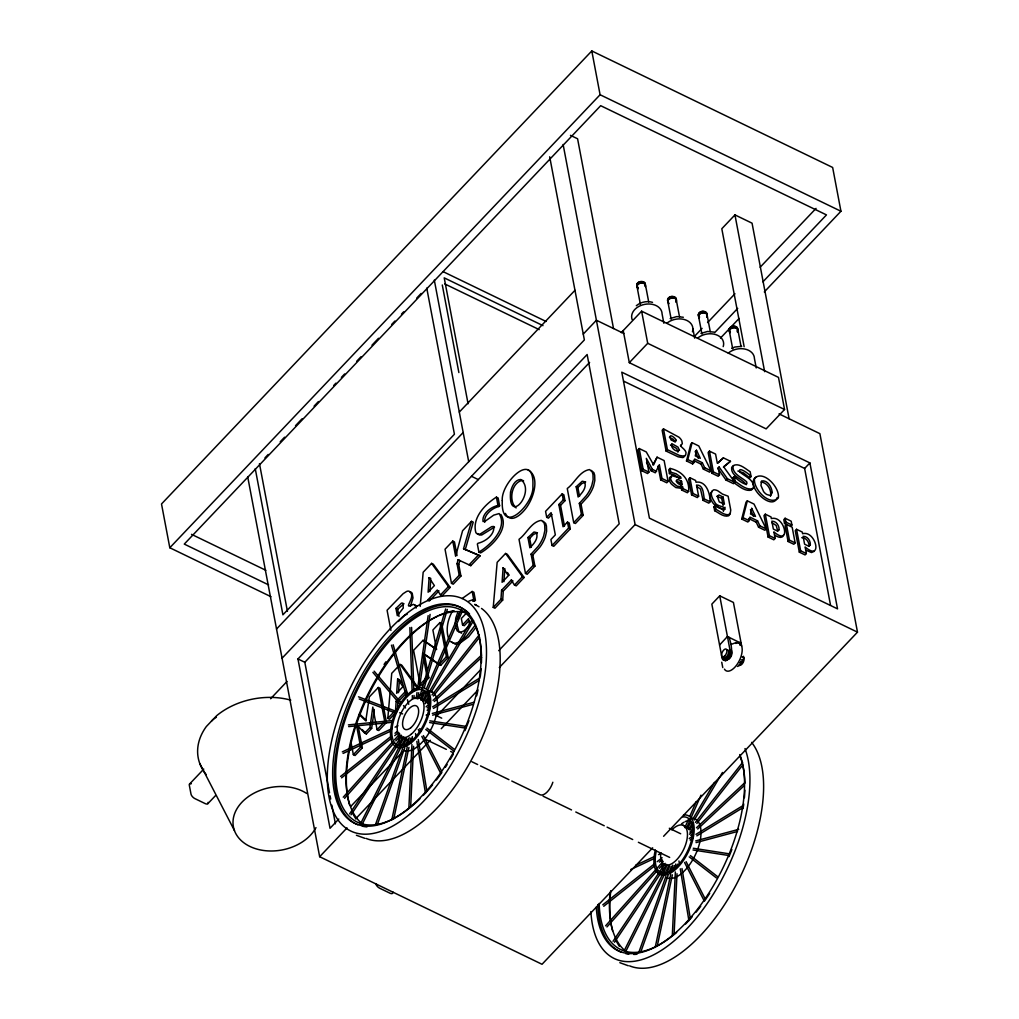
<?xml version="1.0" encoding="UTF-8"?>
<svg xmlns="http://www.w3.org/2000/svg" width="1019" height="1019" viewBox="0 0 1019 1019"><rect width="100%" height="100%" fill="white"/><g stroke="black" fill="none" stroke-linecap="round" stroke-linejoin="round"><path stroke-width="1.5" d="M455.226 623.59L455.811 617.934L457.735 612.546M408.874 807.952L411.943 744.532M412.096 741.361L412.326 736.61M410.67 806.564L413.587 746.316M672.311 935.391L675.368 871.971M675.521 868.799L675.75 864.036M674.107 934.003L677.011 873.742M677.317 867.398L677.469 864.239M396.149 701.25L397.856 702.078L397.257 711.071L389.513 719.223L387.806 718.395L395.55 710.243L396.149 701.25L405.817 691.086L408.25 694.792M493.234 607.4L500.979 599.248L501.577 590.256L511.245 580.078L512.952 580.906L503.284 591.084L502.685 600.076L494.941 608.228L493.234 607.4L497.157 562.322L505.577 553.457L507.284 554.285L524.135 577.493L516.187 585.861L514.48 585.033L511.245 580.078M398.48 692.653L399.384 679.546L401.142 682.195M429.114 577.646L428.107 592.205L434.387 585.594L429.114 577.646L430.833 578.474M429.916 591.568L430.731 579.926M503.908 581.658L504.813 568.551M387.806 718.395L391.729 673.33L400.149 664.452L401.868 665.28L418.72 688.487L417 687.659L400.149 664.452M420.197 606.445L423.165 572.245L431.585 563.38L433.304 564.208L450.156 587.403L442.208 595.771L440.488 594.956L437.253 590.001L427.585 600.178L429.305 601.006L438.96 590.829M777.204 497.539C772.173 512.582 743.462 484.242 756.429 476.956M722.968 659.599L723.77 659.841C727.986 658.86 730.19 653.688 729.922 649.663L719.732 595.822L711.848 604.127L722.025 657.968L722.968 659.599L725.477 660.669C734.928 657.395 731.12 644.046 729.133 637.346M743.603 656.287C743.87 660.299 741.666 665.483 737.45 666.464M350.995 742.265L353.351 754.684L355.058 755.512L362.331 747.857L360.611 747.029L356.332 724.394L364.687 733.107L369.961 727.566L372.788 707.071L377.068 729.706L378.788 730.534L386.468 722.446L379.998 688.309L378.291 687.481L369.387 696.843L365.783 720.853L359.121 714.395M364.687 733.107L366.407 733.935L371.668 728.394L374.279 709.479M416.121 698.728L417.026 692.461M417.484 689.328L428.158 615.642M417.828 699.034L418.733 692.754M419.42 688.054L430.094 614.368M640.352 304.197L636.735 285.129C636.811 279.958 647.524 280.531 644.81 285.931M645.498 286.581C646.377 281.091 635.856 282.301 637.168 287.396M671.164 319.1L667.547 300.032C668.26 294.58 677.915 295.625 676.323 301.497L675.903 302.299M676.323 301.497C677.266 294.733 663.789 298.784 669.139 303.624M701.925 333.977L698.308 314.909C699.021 309.458 708.676 310.502 707.084 316.374L706.664 317.189M707.084 316.374C708.039 310.324 695.99 312.68 699.2 317.915L698.308 314.909M729.107 329.812C729.184 324.641 739.883 325.214 737.183 330.615L737.45 332.079C740.533 325.583 726.522 326.921 729.986 332.805L729.107 329.812L732.712 348.88M729.642 513.398L728.789 515.754C723.757 517.486 718.892 512.837 714.65 510.723L713.911 506.787L715.223 505.411L723.388 509.997L725.184 509.156C724.42 505.602 716.306 506.94 714.574 501.896C712.434 498.851 708.906 492.011 713.606 489.859A9.413 4.522 43.5 0 1 717.72 490.763L722.484 494.1L728.126 496.189L730.75 510.086L730.101 514.366C725.069 516.098 720.204 511.449 715.962 509.334L715.223 505.411M693.353 460.397L701.021 464.116L703.352 469.097L709.657 472.154L710.969 470.765L698.792 445.965L692.105 442.73L690.793 444.106L686.488 460.945L692.64 463.912L693.111 461.569M692.64 463.912L693.952 462.537L694.665 459.021L702.333 462.728L704.664 467.708L710.969 470.765M766.186 528.874L754.009 504.061L747.322 500.838L746.01 502.214L741.705 519.04L747.857 522.021L749.169 520.633L749.882 517.117L757.55 520.836L759.881 525.817L766.186 528.874L764.874 530.249L758.569 527.205L756.238 522.212L748.57 518.505M696.486 450.232L695.302 455.888L700.282 458.308L696.486 450.232L695.175 451.621L698.333 458.346M391.755 820.028L407.243 747.029M407.906 743.921L409.218 737.705M393.78 818.856L408.937 747.411M409.931 742.749L410.912 738.087M655.192 947.453L670.68 874.455M671.33 871.347L672.655 865.144M657.535 944.74L672.374 874.837M673.355 870.188L674.349 865.526M686.488 460.945L687.812 459.556L692.105 442.73M741.705 519.04L743.029 517.665L747.322 500.838M752.442 488.279L751.487 490.088C744.953 491.757 738.966 486.063 733.897 482.751L735.209 481.363L734.266 476.421L732.954 477.809L733.655 481.516M457.047 555.559L454.461 541.917L452.754 541.089L445.036 549.228L451.493 583.365L453.213 584.193L460.932 576.066L459.225 575.238L457.034 563.698L458.104 559.775L470.816 565.647L480.153 555.826L463.556 548.719L471.517 521.333L473.236 522.161L465.275 549.547L480.153 555.826M460.932 576.066L458.741 564.526L459.811 560.603L458.104 559.775M457.518 618.762L459.442 613.374M419.42 697.9L445.672 608.929M420.643 699.9L423.318 690.857M424.197 687.838L447.341 609.426M677.941 452.156L676.667 448.5L670.477 444.997M770.491 496.024C771.803 490.139 767.383 482.433 761.027 482.012M375.298 825.148L402.53 748.876M403.6 745.895L406.263 738.406M377.476 824.231L404.696 747.971M405.766 744.978L407.906 738.992M638.735 952.587L665.955 876.315M667.025 873.321L669.7 865.844M640.9 951.67L668.133 875.397M669.203 872.404L671.33 866.43M783.573 535.051C782.401 539.178 777.14 536.937 774.886 535.128M646.53 462.486L651.128 470.778L655.306 472.803L659.369 464.664L661.981 478.459L668.082 481.414L666.77 482.789L660.669 479.847L658.057 466.04M421.433 700.18L425.229 691.532M426.49 688.653L461.212 609.4M423.025 700.881L462.18 611.54M684.87 827.619L688.653 818.97M689.914 816.092L696.232 801.673M686.462 828.307L700.983 795.164M652.886 464.944L657.077 457.174L664.133 460.588L668.082 481.414M657.077 457.174L653.625 464.842L646.275 451.952L639.219 448.538L637.894 449.914L641.843 470.74L647.613 473.529L648.925 472.141L646.313 458.346L652.44 469.402L656.618 471.415M680.577 446.029L681.01 445.086M360.153 824.486L404.046 737.183M362.407 823.861L405.6 737.96M624.29 950.51L666.77 866.023M625.844 951.3L669.024 865.398M410.504 606.025L413.001 597.924L412.249 593.453A9.782 4.764 -64.2 0 0 409.995 591.912M452.653 610.738C447.94 619.055 445.405 629.36 448.64 638.658M723.401 511.36L723.694 508.672L725.019 507.284M423.738 701.161L472.052 619.692M425.241 702.053L429.266 695.264M430.871 692.551L473.555 620.584M687.175 828.6L691.2 821.811M692.805 819.098L714.548 782.426M688.666 829.491L692.691 822.702M694.308 819.977L722.484 772.466M475.504 624.813L466.842 636.047L461.187 640.951M349.619 813.85L401.804 735.947M476.395 626.851L468.549 636.875L458.83 643.97M351.058 814.818L403.244 736.915M613.043 941.276L665.229 863.373M614.495 942.244L666.681 864.341M425.14 703.721L429.063 698.716M432.018 694.958L479.21 634.901M427.496 703.53L429.458 701.021M433.393 696.015L479.605 637.219M689.545 829.899L692.5 826.142M695.442 822.384L742.647 762.339M689.939 832.217L692.895 828.46M696.83 823.454L742.049 765.893M468.816 626.392L469.784 625.297L468.511 618.609L462.55 624.889L464.256 625.717L469.224 620.482M343.25 797.202L392.43 742.125M394.531 739.781L399.754 733.935M344.575 798.323L393.754 743.259M395.843 740.915L401.078 735.056M605.63 925.8L663.191 861.361M606.955 926.933L657.191 870.697M659.28 868.354L663.458 863.666M764.301 291.931L840.942 211.251L832.65 167.46L591.797 50.95L161.511 503.972L169.804 547.751L270.99 596.701M169.804 547.751L600.089 94.742L591.797 50.95M264.927 457.9L268.201 454.449M280.212 441.8L284.581 437.202M295.51 425.7L302.07 418.796M314.081 406.148L318.45 401.55M333.748 385.437L335.926 383.144M341.39 377.387L344.664 373.935M356.688 361.286L361.057 356.688M371.986 345.186L378.533 338.283M391.64 324.488L394.926 321.036M401.473 314.132L403.664 311.827M416.771 298.032L421.14 293.434M459.302 412.071L574.971 290.3M276.531 629.016L463.174 432.515M583.263 334.079L596.408 320.246L623.781 333.48M282.059 658.21L584.371 339.926L549.687 156.786M338.792 819.047L330.029 828.281L297.968 658.962L587.135 354.523L619.195 523.83L498.711 650.682M329.519 792.757L304.808 662.274L589.606 362.42M189.521 784.082L203.762 769.103M270.583 698.754L287.014 681.456M621.259 332.64L641.626 311.19L778.478 377.387L784.554 409.498L766.148 428.872L629.309 362.675L623.22 330.564M789.101 418.758L752.06 223.174L734.954 214.907L721.809 228.74L744.15 346.715M471.517 521.333L462.588 530.746L455.62 556.247L452.754 541.089M207.927 803.596L215.595 795.521M395.945 608.419L401.473 603.108L402.9 603.121L403.269 608.037L397.308 615.642L395.945 608.419L397.652 609.247L399.015 616.47M629.309 362.675L647.702 343.301L641.626 311.19M397.652 609.247L403.983 603.719M478.892 552.107C490.725 545.076 508.035 527.651 499.119 513.576L493.706 515.143L485.184 521.193L483.031 521.511C481.834 514.009 490.483 507.245 497.208 505.653L497.883 504.927L496.406 497.132C484.968 504.38 471.695 518.136 475.911 532.746L477.567 534.185L480.025 534.147L491.718 526.632L493.693 526.479C494.967 534.606 485.261 541.649 478.051 543.254L477.351 543.993L478.892 552.107L480.599 552.935C492.432 545.904 509.742 528.479 500.826 514.404M484.738 522.339C483.541 514.837 492.19 508.073 498.915 506.481L499.603 505.755L498.125 497.96L496.406 497.132M398.416 621.488L405.129 614.852L407.129 614.381M440.488 594.956L448.436 586.575L450.156 587.403M451.493 583.365L459.225 575.238M478.446 554.998L469.109 564.819L470.816 565.647M694.41 336.448L702.078 328.373M707.555 322.603L734.954 293.765M760.149 267.233L816.041 208.398M714.701 332.589L737.718 308.362M762.913 281.83L826.473 214.907L600.675 105.683L184.273 544.095L268.596 584.881M424.783 641.155L423.076 640.327L413.599 650.3L420.057 684.437L421.764 685.265L428.833 677.839L427.98 673.368M439.941 622.558L446.411 656.707L438.972 664.528L440.679 665.356L448.118 657.535L441.647 623.386L439.941 622.558L432.884 629.997L436.578 649.562L423.076 640.327M564.475 526.097L560.552 505.36L564.972 500.698L563.838 494.737L562.131 493.909L545.573 511.347L546.706 517.308L548.413 518.136L551.941 514.417M546.706 517.308L551.113 512.659L555.33 534.873L550.91 539.522L552.043 545.483L553.75 546.311L570.309 528.886L569.175 522.925L567.468 522.097L563.048 526.747L558.845 504.532L563.265 499.87L562.131 493.909M527.944 537.548L533.981 532.02L536.427 532.542C538.694 538.529 533.841 543.891 529.88 547.776L527.944 537.548L529.663 538.376L531.319 547.139M576.181 486.764L582.218 481.235L584.651 481.758C586.919 487.744 582.078 493.107 578.117 496.992L576.181 486.764L577.888 487.591L579.556 496.355M529.663 538.376L533.485 534.44L537.459 532.72M577.888 487.591L581.722 483.668L585.683 481.936M720.509 338.041L739.119 318.45M468.816 601.146L473.695 599.452L472.179 591.453L462.104 598.548M472.854 601.337L475.414 600.28L473.899 592.281L472.179 591.453M465.466 614.139L461.327 618.495L462.55 624.889M531.09 554.145L538.07 546.451A19.004 9.247 -64.2 0 0 543.624 536.096L544.898 530.428L544.719 525.167L543.968 522.671L541.293 520.34C531.243 521.932 526.568 533.79 519.015 539.306L525.486 573.442L527.192 574.27L534.911 566.144L532.797 554.973L531.09 554.145L533.204 565.316L534.911 566.144M579.327 503.373L586.294 495.667A19.004 9.247 -64.2 0 0 591.848 485.311L593.134 479.643L592.956 474.383L592.192 471.886L589.53 469.568C579.467 471.16 574.805 483.006 567.252 488.521L573.722 522.658L575.429 523.486L583.148 515.359L581.034 504.188L579.327 503.373L581.441 514.531L583.148 515.359M532.797 554.973L539.777 547.279A19.004 9.247 -64.2 0 0 545.331 536.924L546.617 531.256L546.439 525.995L545.674 523.486L543 521.168M581.034 504.188L588.014 496.495A19.004 9.247 -64.2 0 0 593.567 486.139L594.841 480.471L594.663 475.211L593.911 472.714L591.237 470.396M398.938 700.957L406.454 693.035M353.351 754.684L360.611 747.029M377.068 729.706L383.794 722.624M414.02 690.793L417 687.659M420.057 684.437L427.127 677.011L422.618 653.204L437.711 663.662M514.48 585.033L522.429 576.665L524.135 577.493M525.486 573.442L533.204 565.316M552.043 545.483L568.602 528.059L567.468 522.097M573.722 522.658L581.441 514.531M663.471 428.872L667.407 449.685L679.469 455.442L684.055 456.194A8.279 3.974 43.5 0 0 685.825 454.13C687.787 450.258 678.17 445.66 681.023 445.163L682.322 443.698L681.877 441.049A5.961 2.866 43.5 0 0 678.921 437.176L663.471 428.872L662.146 430.26L666.095 451.073L678.157 456.818L682.743 457.582A8.279 3.974 43.5 0 0 684.501 455.518M641.843 470.74L643.155 469.351L639.219 448.538M666.095 451.073L667.407 449.685M651.128 470.778L652.44 469.402M670.056 468.409L668.731 469.784L669.458 473.58L674.769 475.134L679.202 478.357L680.514 476.981L676.081 473.746L670.769 472.192L670.056 468.409C681.189 470.854 689.799 479.006 688.64 491.362L687.328 492.737L681.622 489.986L681.316 488.318L682.628 486.929L682.934 488.598L688.64 491.362M660.669 479.847L661.981 478.459M350.842 806.36L402.327 752.162M436.285 716.421L480.089 670.285M669.458 473.58L670.769 472.192M652.657 847.808L542.032 964.28L319.66 856.712L347.033 827.887M355.797 818.652L430.285 740.24M441.24 728.7L477.376 690.653M499.285 667.585L635.104 524.581L563.125 144.494M723.439 467.212L730.483 461.289L723.388 457.862L717.338 463.327L715.58 454.092L709.453 451.124L708.141 452.5L712.09 473.326L718.217 476.281L719.529 474.905L718.191 467.874L719.121 467.02L727.375 478.701L734.788 482.28L733.463 483.668L726.063 480.089L717.809 468.409L719.121 467.02M682.17 484.496L680.845 485.885L680.233 482.611L681.545 481.235C673.215 475.962 676.374 485.719 682.17 484.496L681.545 481.235M701.021 464.116L702.333 462.728M710.128 501.743C710.243 493.884 706.307 480.509 695.977 482.216L695.646 480.484L689.914 477.707L688.602 479.096L691.57 494.788L697.302 497.565L698.626 496.177L696.512 485.057C703.836 484.713 703.148 494.266 704.358 498.953L710.128 501.743L708.804 503.131L703.046 500.342L700.512 489.056L696.601 486.471M681.622 489.986L682.934 488.598M703.352 469.097L704.664 467.708M723.388 457.862L718.038 462.893M691.57 494.788L692.882 493.413L689.914 477.707M712.09 473.326L713.402 471.937L709.453 451.124M703.046 500.342L704.358 498.953M726.063 480.089L727.375 478.701M737.871 471.02L743.501 472.867L749.755 477.886L751.067 476.497L750.175 471.746C745.399 468.765 738.826 462.422 733.03 465.721C731.922 473.899 741.59 477.249 746.596 481.732C749.271 488.56 736.049 479.159 734.826 476.688L732.954 477.809M723.108 505.551L721.758 498.431L723.07 497.055L718.955 494.967L717.3 496.177L719.248 501.896L724.42 504.163L723.07 497.055M714.65 510.723L715.962 509.334M749.22 477.618L751.067 476.497M830.51 605.095L804.628 468.447L809.888 462.919L621.781 372.19L649.421 518.149L837.529 608.865L809.888 462.919M756.238 522.212L757.55 520.836M765.32 514.187L763.995 515.563L768.071 537.026L773.803 539.803L775.115 538.414L773.88 531.88C791.763 547.19 784.834 514.913 771.358 518.595L771.052 516.964L765.32 514.187L769.383 535.65L775.115 538.414M758.569 527.205L759.881 525.817M790.591 526.403L791.916 525.014L791.19 521.206L785.127 518.263L783.815 519.652L784.528 523.473L792.171 527.18L795.138 542.872L793.826 544.261L788.095 541.484L785.127 525.779L786.439 524.403L789.407 540.095L795.138 542.872M768.071 537.026L769.383 535.65M784.528 523.473L785.853 522.085L785.127 518.263M796.565 529.294L795.253 530.682L799.316 552.145L805.048 554.922L806.36 553.534L805.125 546.986C823.008 562.297 816.079 530.033 802.603 533.714L802.297 532.071L796.565 529.294L800.628 550.757L806.36 553.534M788.095 541.484L789.407 540.095M799.316 552.145L800.628 550.757M719.592 644.989L727.426 636.531L741.157 643.307M663.611 836.281L857.489 632.162L819.887 433.661L779.038 413.892M814.385 551.254L811.481 552.553L806.131 550.247M467.861 627.437L463.53 631.143L459.926 632.379L457.213 630.888L455.544 626.392M426.108 706.817L429.572 703.581M433.037 700.359L481.541 655.128M427.356 708.014L429.661 705.861M434.285 701.556L481.63 657.408M689.532 834.243L692.996 831.02M696.461 827.785L744.978 782.554M690.78 835.453L693.098 833.3M697.709 828.995L743.908 785.916M730.483 461.289L723.605 466.74L734.788 482.28M340.588 776.427L391.283 736.202M394.99 733.26L397.461 731.298M341.556 777.854L392.251 737.641M394.722 735.68L398.429 732.737M602.777 904.834L654.707 863.641M657.179 861.679L662.133 857.743M603.745 906.273L654.453 866.048M659.395 862.125L661.866 860.163M636.315 305.713C640.747 302.006 646.976 300.681 652.517 302.337M427.139 710.218L429.84 708.562M432.553 706.906L479.949 677.902M433.419 708.422L479.465 680.246M689.213 838.484L691.914 836.828M695.977 834.344L743.386 805.341M690.08 839.987L692.78 838.331M696.843 835.847L742.889 807.672M730.941 644.479L736.1 642.581M460.104 641.741L454.41 643.562L450.118 641.346M342.295 751.882L392.226 728.509M395.079 727.171L397.932 725.834M343.085 753.436L390.162 731.4M635.69 865.284L654.236 856.61M658.516 854.597L661.369 853.26M630.774 869.513L653.599 858.826M670.184 318.527L676.731 316.591L683.329 317.253M700.945 333.417L707.492 331.468L714.09 332.13M731.731 348.307L734.89 347.02L741.692 346.358M712.294 491.247C705.721 496.992 715.873 509.742 723.694 508.672M733.502 466.078L731.718 467.11C730.368 476.37 742.316 478.395 746.252 484.738M494.546 527.103L481.745 534.975L479.287 535.013L477.618 533.574M426.146 715.109L429.216 714.294M432.298 713.466L473.771 702.333M432.629 715.172L472.574 704.46M695.722 840.892L738.737 829.351M696.053 842.598L737.539 831.479M682.628 486.929L677.164 486.19L672.846 482.828A6.942 3.324 43.5 0 1 670.859 479.592L670.477 477.045L671.674 475.618L681.023 478.293L680.514 476.981M681.316 488.318L675.852 487.566L671.534 484.216A6.942 3.324 43.5 0 1 669.547 480.968L669.534 477.478L671.572 476.917M348.396 724.891L392.073 720.56M348.651 726.611L392.315 722.293M716.994 496.355L721.758 498.431M801.775 537.663C806.22 537.561 809.277 542.083 809.022 546.235M364.853 838.331L356.408 835.262M628.29 965.757L619.832 962.688M429.84 720.828L465.912 726.394M429.572 722.547L465.645 728.126M693.264 848.254L729.337 853.833M693.009 849.973L729.082 855.552M456.117 644.39L451.825 642.174M461.632 633.207L458.919 631.716L456.945 624.418M676.208 481.185L680.233 482.611M415.102 605.133L416.847 606.19M527.74 469.619C539.65 476.128 534.338 494.699 528.632 504.214C524.785 511.321 511.334 526.021 505.386 513.436M771.918 522.645L776.185 525.46L777.777 531.116M358.497 696.818L396.735 711.631M399.677 712.778L402.62 713.911M359.236 698.97L396.009 713.211M600.089 94.742L840.942 211.251M570.449 135.323L577.582 138.775L613.514 328.526M647.702 343.301L784.554 409.498M443.112 271.653L546.082 321.469M542.987 325.634L444.22 277.869L468.078 403.791M444.743 283.919L539.204 329.621M623.653 381.157L804.628 468.447M687.812 459.556L693.952 462.537M713.402 471.937L719.529 474.905M785.853 522.085L791.916 525.014M643.155 469.351L648.925 472.141M692.882 493.413L698.626 496.177M743.029 517.665L749.169 520.633M713.911 506.787L714.574 507.118M635.104 524.581L857.489 632.162M563.265 499.87L564.972 500.698M558.845 504.532L560.552 505.36M719.732 595.822L733.425 602.446L741.666 646.059M471.466 476.293L478.306 479.605M568.602 528.059L570.309 528.886M497.883 504.927L499.603 505.755M497.208 505.653L498.915 506.481M729.922 649.663L731.629 650.491M729.999 650.937L731.706 651.765M741.972 656.733L743.679 657.561M729.808 652.402L731.515 653.23M729.349 653.969L731.056 654.797M741.322 659.764L743.029 660.592M728.661 655.523L730.368 656.351M740.635 661.318L742.341 662.146M727.795 656.962L729.502 657.79M739.769 662.758L741.475 663.586M726.802 658.198L728.509 659.013M725.757 659.115L727.464 659.943M724.726 659.675L726.432 660.503M722.382 658.962L724.687 660.427M723.77 659.841L725.477 660.669M463.556 548.719L465.275 549.547M457.034 563.698L458.741 564.526M501.577 590.256L503.284 591.084M500.979 599.248L502.685 600.076M473.695 599.452L475.414 600.28M472.994 600.191L474.714 601.019M474.778 604.343L476.484 605.171M446.411 656.707L448.118 657.535M191.521 534.338L265.832 570.283M427.127 677.011L428.833 677.839M419.79 697.9L426.63 701.212A21.743 10.585 -64.2 0 1 428.846 702.919M683.214 825.326L690.054 828.638M436.03 715.414L441.711 718.166M669.317 828.269L680.692 833.771M297.968 658.962L304.808 662.274M395.55 710.243L397.257 711.071M425.012 739.068L446.347 749.385M450.615 751.449L453.455 752.824M471.95 761.779L477.644 764.53M480.484 765.906L508.94 779.662M511.78 781.038L540.236 794.807A13.043 6.343 -64.2 0 0 552.846 782.248M543.076 796.183L571.519 809.939M575.786 812.003L604.242 825.772M607.082 827.148L632.697 839.529M638.378 842.28L669.674 857.425M386.468 722.446L384.749 721.618L378.291 687.481M401.422 737.31L408.262 740.622M369.961 727.566L371.668 728.394M669.394 437.227L673.342 439.38L674.935 441.787M516.111 507.933C508.277 501.017 511.487 482.267 522.492 480.306L523.639 480.981M426.006 641.995L434.603 647.867M440.679 665.356L424.324 654.032L427.42 670.4M735.209 481.363C740.278 484.687 746.265 490.368 752.799 488.7L753.474 487.961C754.646 479.796 744.889 476.459 739.858 472.001C737.285 465.658 749.36 473.86 750.532 476.23M690.372 855.578L717.516 876.569M689.213 856.877L716.357 877.869M426.936 728.152L454.079 749.143M425.776 729.451L454.156 751.385M729.706 331.353L730.406 331.939M698.919 316.45L699.62 317.049M637.614 288.122L638.314 288.721L638.047 287.256M359.72 714.153L366.381 720.599M362.216 729.579L366.407 733.935M374.126 671.152L401.473 703.212M403.499 705.581L405.524 707.963M372.903 672.387L400.25 704.447M505.577 553.457L522.429 576.665M431.585 563.38L448.436 586.575M507.449 572.525L509.207 575.175M637.346 286.67L636.735 285.129M199.788 763.511L234.459 830.574M686.093 861.641L705.403 899.344M684.564 862.469L703.874 900.185M419.79 728.623L421.229 731.413M423.369 735.603L441.252 770.517M418.261 729.451L419.701 732.253M421.841 736.431L440.437 772.746M750.392 509.717L753.55 516.442M416.147 608.037L415.128 605.362L413.396 604.305C401.486 610.712 415.599 597.873 410.542 592.625A9.782 4.764 -64.2 0 0 406.619 591.453L403.116 593.695L387.08 610.241L390.901 630.417M723.745 658.796L724.089 659.79M722.764 667.585L721.732 662.235M393.143 644.76L407.778 694.805M391.449 645.154L406.53 696.703M407.409 699.735L408.746 704.295M667.547 300.032L668.439 303.038M734.954 214.907L764.645 371.68M756.225 367.935L754.442 358.548A15.349 11.209 -10.7 0 0 744.838 349.046A15.349 11.209 -10.7 0 0 728.292 353.109M737.565 328.156L741.055 346.575M737.119 327.43L737.387 328.882M737.59 329.812L737.871 331.264M736.419 326.832L736.699 328.284M735.514 326.411L735.794 327.863M734.47 326.195L734.75 327.647M733.349 326.195L733.629 327.647M732.241 326.411L732.508 327.863M731.209 326.832L731.476 328.284M730.317 327.43L730.598 328.882M729.655 328.156L729.922 329.608M729.235 328.971L729.515 330.423M706.766 313.253L710.268 331.672M706.32 312.527L706.6 313.992M705.632 311.941L705.9 313.393M704.728 311.521L704.995 312.973M703.683 311.292L703.951 312.757M702.562 311.292L702.843 312.757M701.441 311.508L701.722 312.973M700.41 311.929L700.69 313.393M699.531 312.527L699.811 313.992M698.856 313.253L699.136 314.718M698.448 314.069L698.716 315.533M692.895 328.78L694.678 338.168M676.005 298.376L679.507 316.794M675.559 297.65L675.839 299.115M674.871 297.051L675.138 298.516M673.967 296.631L674.234 298.096M739.399 642.314L739.96 645.231M672.922 296.414L673.19 297.879M671.801 296.414L672.081 297.879M670.68 296.631L670.961 298.096M669.649 297.051L669.929 298.516M668.77 297.65L669.05 299.115M668.095 298.376L668.375 299.841M667.687 299.191L667.954 300.656M663.853 323.252L662.083 313.865A15.349 11.209 -10.7 0 0 644.645 304.363A15.349 11.209 -10.7 0 0 632.2 319.711M645.193 283.473L648.695 301.891M644.747 282.747L645.027 284.199M644.046 282.148L644.326 283.613M643.142 281.728L643.422 283.193M642.097 281.511L642.378 282.964M640.976 281.511L641.257 282.964M639.868 281.728L640.149 283.193M638.837 282.148L639.117 283.613M637.958 282.747L638.225 284.199M637.283 283.473L637.563 284.925M636.862 284.288L637.142 285.74M442.284 284.989L458.868 372.559M434.311 280.11L468.702 461.696M426.757 288.097L454.423 434.234L282.913 614.814L255.247 468.676M358.331 726.738L362.331 747.857M330.105 795.864L330.704 798.972M331.876 805.176L335.404 823.823M259.463 463.658L287.434 611.349M247.668 476.625L319.66 856.712M681.978 868.519L690.36 918.756M678.96 860.966L679.482 864.112M680.272 868.825L688.908 920.616M418.287 739.527L426.936 791.317M415.523 733.54L416.045 736.673M416.835 741.386L425.483 793.19M411.587 627.386L413.867 690.691M414.032 695.442L414.147 698.601M409.867 627.551L412.198 692.449M412.313 695.608L412.415 698.779M211.519 721.083A77.011 36.862 43.6 0 1 216.372 717.261M315.979 827.619A43.499 31.767 -10.7 0 1 254.495 848.33A43.499 31.767 -10.7 0 1 241.987 802.144A43.499 31.767 -10.7 0 1 306.732 793.495M206.207 774.555A65.241 47.651 -10.7 0 1 206.36 726.496L216.678 715.669A65.241 47.651 -10.7 0 1 290.772 700.142M697.505 338.206A15.349 11.209 -10.7 0 1 715.847 334.627A15.349 11.209 -10.7 0 1 723.197 346.626M666.744 323.329A15.349 11.209 -10.7 0 1 685.086 319.749A15.349 11.209 -10.7 0 1 692.436 331.748M355.898 818.843A120.229 58.478 -64.2 0 1 352.307 812.372M349.53 804.844A120.229 58.478 -64.2 0 1 437.444 616.151M438.998 615.425A120.229 58.478 -64.2 0 1 454.156 610.801M481.516 608.432A128.929 62.719 -64.2 0 1 475.363 752.328A128.929 62.719 -64.2 0 1 366.152 838.433M475.007 604.789A128.929 62.719 -64.2 0 1 479.006 606.776M366.967 826.893A120.229 58.478 -64.2 0 1 362.254 826.167M357.86 824.753A120.229 58.478 -64.2 0 1 360.025 682.322A120.229 58.478 -64.2 0 1 469.53 613.884M419.93 798.794A118.051 57.421 -64.2 0 1 336.003 781.076A118.051 57.421 -64.2 0 1 406.963 624.15A118.051 57.421 -64.2 0 1 481.439 662.758M481.108 668.77A118.051 57.421 -64.2 0 1 480.293 676.501M478 689.863A118.051 57.421 -64.2 0 1 476.663 695.773M468.969 720.611A118.051 57.421 -64.2 0 1 464.957 730.623M453.366 754.111A118.051 57.421 -64.2 0 1 450.283 759.422M447.112 764.568A118.051 57.421 -64.2 0 1 445.405 767.218M441.877 772.453A118.051 57.421 -64.2 0 1 436.387 780.006M432.616 784.77A118.051 57.421 -64.2 0 1 423.267 795.406M363.758 824.893A118.051 57.421 -64.2 0 1 366.993 696.168A118.051 57.421 -64.2 0 1 465.874 612.827M384.087 664.426A120.229 58.478 -64.2 0 1 385.908 661.802M434.553 693.926A32.621 15.871 -64.2 0 1 437.584 704.282M437.584 705.607A32.621 15.871 -64.2 0 1 412.873 749.538M411.6 750.099A32.621 15.871 -64.2 0 1 403.677 750.481M428.451 690.755A32.621 15.871 -64.2 0 1 433.559 692.856M401.473 746.112A30.443 14.814 -64.2 0 1 399.448 741.998M399.13 740.737A30.443 14.814 -64.2 0 1 398.735 737.947M398.646 736.444A30.443 14.814 -64.2 0 1 398.786 732.585M416.835 697.429A30.443 14.814 -64.2 0 1 426.311 692.805M692.283 830.358A21.743 10.585 -64.2 0 1 693.34 832.192M674.54 868.43A21.743 10.585 -64.2 0 1 671.699 868.061M671.839 829.848A21.743 10.585 -64.2 0 1 687.443 833.466A21.743 10.585 -64.2 0 1 673.495 862.584A21.743 10.585 -64.2 0 1 660.732 853.043M739.819 754.557A120.229 58.478 -64.2 0 1 686.156 922.526A120.229 58.478 -64.2 0 1 596.268 907.152M751.627 742.367A128.929 62.719 -64.2 0 1 734.521 887.906A128.929 62.719 -64.2 0 1 629.589 965.859M744.991 748.57A128.929 62.719 -64.2 0 1 687.01 928.64A128.929 62.719 -64.2 0 1 590.893 911.585M619.323 946.269A120.229 58.478 -64.2 0 1 615.731 939.798M612.585 930.895A120.229 58.478 -64.2 0 1 610.814 890.67M627.182 952.319A118.051 57.421 -64.2 0 1 610.088 892.198M739.705 755.538A118.051 57.421 -64.2 0 1 744.902 783.038M744.876 790.196A118.051 57.421 -64.2 0 1 744.405 797.724M743.73 803.94A118.051 57.421 -64.2 0 1 743.042 808.653M731.859 849.477A118.051 57.421 -64.2 0 1 728.98 856.635M709.695 893.332A118.051 57.421 -64.2 0 1 704.409 901.165M700.741 906.209A118.051 57.421 -64.2 0 1 696.053 912.209M692.143 916.858A118.051 57.421 -64.2 0 1 685.583 923.991M676.654 932.423A118.051 57.421 -64.2 0 1 599.172 903.458M637.041 954.23A120.229 58.478 -64.2 0 1 633.678 954.434M628.799 954.153A120.229 58.478 -64.2 0 1 625.679 953.593M621.284 952.192A120.229 58.478 -64.2 0 1 597.835 904.579M683.532 814.92A32.621 15.871 -64.2 0 1 692.118 842.165A32.621 15.871 -64.2 0 1 665.802 874.952A32.621 15.871 -64.2 0 1 655.37 849.999M697.99 821.352A32.621 15.871 -64.2 0 1 682.577 872.608M681.533 873.512A32.621 15.871 -64.2 0 1 671.381 878.467M669.865 878.505A32.621 15.871 -64.2 0 1 667.101 877.907M691.876 818.193A32.621 15.871 -64.2 0 1 696.996 820.282M664.108 872.353A30.443 14.814 -64.2 0 1 662.885 869.436M662.567 868.175A30.443 14.814 -64.2 0 1 662.223 860.011M681.482 823.9A30.443 14.814 -64.2 0 1 683.94 822.282M685.15 821.645A30.443 14.814 -64.2 0 1 688.64 820.41M682.896 816.932A30.443 14.814 -64.2 0 1 691.06 841.86A30.443 14.814 -64.2 0 1 666.948 872.812A30.443 14.814 -64.2 0 1 656.261 851.12M208.105 802.361A4.343 2.089 43.5 0 1 205.239 803.622L194.973 798.654A4.343 2.089 43.5 0 1 190.999 794.081L189.343 785.331A4.343 2.089 43.5 0 1 191.343 783.738M740.877 662.541A4.343 2.114 -64.2 0 1 740.214 663.356M743.373 657.408A4.343 2.114 -64.2 0 1 742.889 662.898A4.343 2.114 -64.2 0 1 738.966 664.694M731.222 651.523A4.343 2.114 -64.2 0 1 731.018 656.529A4.343 2.114 -64.2 0 1 727.222 659.242M726.814 649.905A4.343 2.114 -64.2 0 1 727.77 654.962A4.343 2.114 -64.2 0 1 723.35 656.58M735.743 643.435A15.221 7.4 -64.2 0 1 739.947 659.331A15.221 7.4 -64.2 0 1 724.433 669.126M392.888 891.956A4.343 2.089 43.5 0 1 390.022 893.217L379.756 888.262A4.343 2.089 43.5 0 1 375.782 883.69M502.291 500.584C500.533 537.561 534.516 503.794 532.886 486.076C534.695 448.984 500.622 482.815 502.291 500.584M772.16 492.508L770.631 495.629L766.696 494.457A5.808 2.79 43.5 0 1 763.6 491.591L760.951 485.49L761.613 480.955C767.6 479.796 771.88 487.26 772.16 492.508M676.247 440.399L675.33 441.787L671.113 440.042C667.127 432.069 675.177 437.227 676.247 440.399M397.677 678.718L396.671 693.277L402.951 686.679L397.677 678.718M503.106 567.723L502.1 582.282L508.379 575.671L503.106 567.723M754.557 478.319C752.672 488.547 769.485 506.749 778.325 497.998C780.261 487.77 763.358 469.479 754.557 478.319M510.557 492.037C507.882 526.135 536.465 491.515 520.773 479.478C514.71 479.592 511.64 486.916 510.557 492.037M751.704 508.341L750.519 513.996L755.499 516.404L751.704 508.341M679.431 450.271C676.489 452.882 670.069 447.761 671.788 443.609L677.979 447.112L679.431 450.271M779.089 529.74L777.484 531.077L773.345 529.065L771.842 521.168C776.287 521.066 779.344 525.587 779.089 529.74M810.334 544.847L808.729 546.197L804.59 544.184L803.099 536.287C807.532 536.185 810.589 540.694 810.334 544.847M411.039 734.381A21.743 10.585 -64.2 0 0 422.006 699.607A21.743 10.585 -64.2 0 0 398.76 718.828A21.743 10.585 -64.2 0 0 411.039 734.381M409.332 807.736A120.229 58.478 -64.2 0 0 469.95 615.514A120.229 58.478 -64.2 0 0 341.416 721.732A120.229 58.478 -64.2 0 0 409.332 807.736M409.511 814.436A128.929 62.719 -64.2 0 0 474.51 608.318A128.929 62.719 -64.2 0 0 336.678 722.216A128.929 62.719 -64.2 0 0 409.511 814.436M411.256 742.775A32.621 15.871 -64.2 0 0 427.713 690.615A32.621 15.871 -64.2 0 0 392.837 719.439A32.621 15.871 -64.2 0 0 411.256 742.775M411.217 741.093A30.443 14.814 -64.2 0 0 426.566 692.41A30.443 14.814 -64.2 0 0 394.022 719.312A30.443 14.814 -64.2 0 0 411.217 741.093M410.861 727.668A13.043 6.343 -64.2 0 0 417.446 706.804A13.043 6.343 -64.2 0 0 403.499 718.344A13.043 6.343 -64.2 0 0 410.861 727.668M724.815 655.905A4.343 2.114 -64.2 0 0 726.267 649.128A4.343 2.114 -64.2 0 0 721.707 653.918A4.343 2.114 -64.2 0 0 724.815 655.905"/></g></svg>
